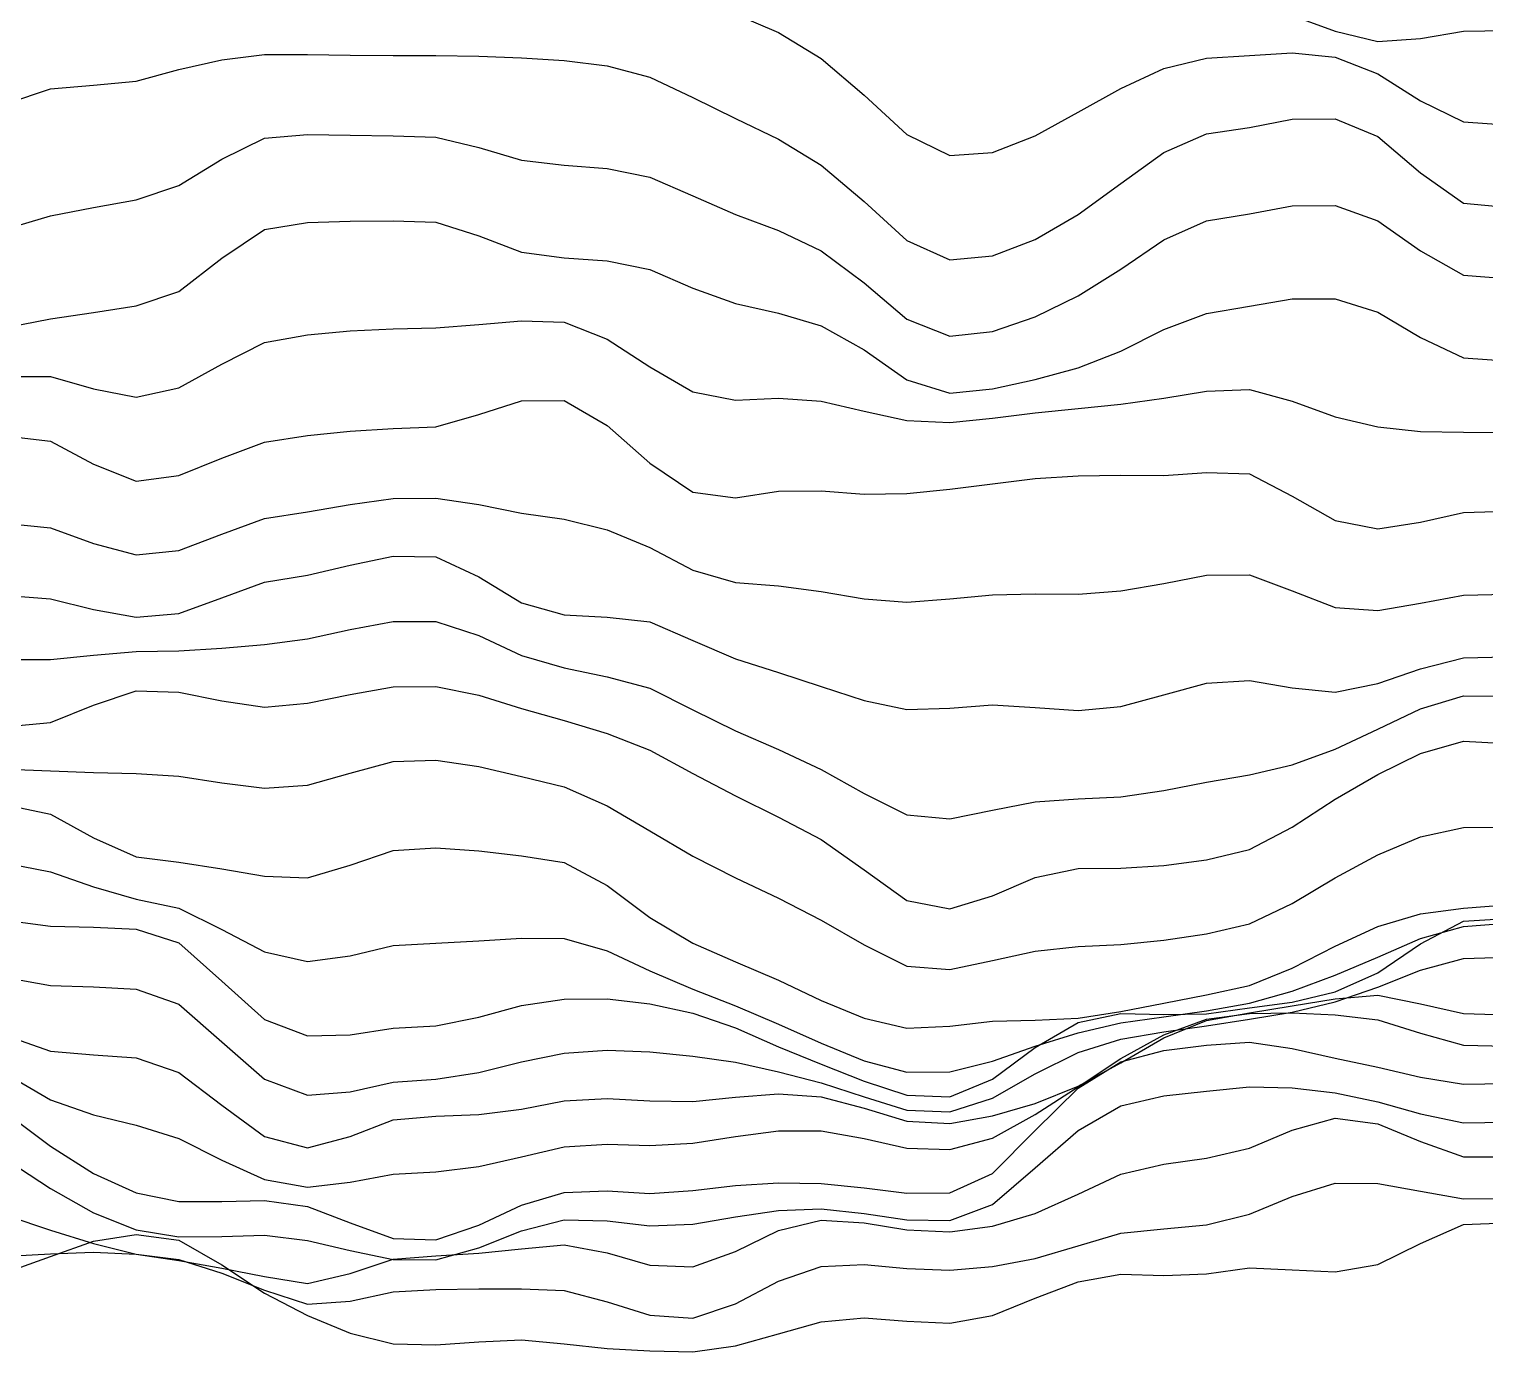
# Model space of a CAD drawing. Header units: metres. Extents: x 0 to 1200, y 54 to 769.
# Drawn here: x 463.5 to 600, y 84 to 207.9 of the extents above; entities that cross this region are included whole.
import ezdxf

# ---------------------------------------------------------------- set-up
doc = ezdxf.new("R2010")
doc.units = ezdxf.units.M

msp = doc.modelspace()

# ---------------------------------------------------------------- linework, layer by layer
for p, q in [((529.7653, 209.31009), (533.7787, 207.58484)), ((581.9391, 209.2012), (585.95245, 207.72276)), ((533.7787, 207.58484), (537.79205, 205.16788)), ((585.95245, 207.72276), (589.9658, 206.75027)), ((593.9792, 207.04556), (597.99255, 207.72668)), ((597.99255, 207.72668), (602.0059, 207.77567)), ((589.9658, 206.75027), (593.9792, 207.04556)), ((477.59155, 204.12056), (481.60492, 205.02438)), ((481.60492, 205.02438), (485.6183, 205.51854)), ((485.6183, 205.51854), (489.63165, 205.53024)), ((489.63165, 205.53024), (493.64502, 205.47215)), ((493.64502, 205.47215), (497.6584, 205.44054)), ((497.6584, 205.44054), (501.67175, 205.42969)), ((501.67175, 205.42969), (505.68512, 205.36899)), ((505.68512, 205.36899), (509.6985, 205.23384)), ((509.6985, 205.23384), (513.71185, 204.97018)), ((513.71185, 204.97018), (517.7252, 204.48026)), ((537.79205, 205.16788), (541.8054, 201.70853)), ((569.899, 204.21602), (573.91235, 205.18288)), ((573.91235, 205.18288), (577.9257, 205.44556)), ((577.9257, 205.44556), (581.9391, 205.68109)), ((581.9391, 205.68109), (585.95245, 205.27881)), ((585.95245, 205.27881), (589.9658, 203.73798)), ((473.5782, 203.03453), (477.59155, 204.12056)), ((517.7252, 204.48026), (521.7386, 203.42102)), ((521.7386, 203.42102), (525.75195, 201.51521)), ((565.8856, 202.36057), (569.899, 204.21602)), ((589.9658, 203.73798), (593.9792, 201.19345)), ((461.5381, 200.98868), (465.55145, 202.32751)), ((465.55145, 202.32751), (469.56482, 202.66318)), ((469.56482, 202.66318), (473.5782, 203.03453)), ((561.87225, 200.11499), (565.8856, 202.36057)), ((525.75195, 201.51521), (529.7653, 199.53644)), ((541.8054, 201.70853), (545.8188, 198.02303)), ((593.9792, 201.19345), (597.99255, 199.20944)), ((529.7653, 199.53644), (533.7787, 197.59615)), ((557.8589, 197.90804), (561.87225, 200.11499)), ((577.9257, 198.67764), (581.9391, 199.46402)), ((581.9391, 199.46402), (585.95245, 199.5025)), ((585.95245, 199.5025), (589.9658, 197.84702)), ((485.6183, 197.70518), (489.63165, 198.02771)), ((489.63165, 198.02771), (493.64502, 197.98514)), ((493.64502, 197.98514), (497.6584, 197.91997)), ((497.6584, 197.91997), (501.67175, 197.7975)), ((545.8188, 198.02303), (549.83215, 196.0737)), ((553.8455, 196.34964), (557.8589, 197.90804)), ((569.899, 196.34735), (573.91235, 198.08595)), ((573.91235, 198.08595), (577.9257, 198.67764)), ((597.99255, 199.20944), (602.0059, 198.93349)), ((481.60492, 195.72751), (485.6183, 197.70518)), ((501.67175, 197.7975), (505.68512, 196.83377)), ((505.68512, 196.83377), (509.6985, 195.64351)), ((533.7787, 197.59615), (537.79205, 195.15047)), ((589.9658, 197.84702), (593.9792, 194.43259)), ((477.59155, 193.27246), (481.60492, 195.72751)), ((509.6985, 195.64351), (513.71185, 195.1605)), ((513.71185, 195.1605), (517.7252, 194.8563)), ((537.79205, 195.15047), (541.8054, 191.74681)), ((549.83215, 196.0737), (553.8455, 196.34964)), ((565.8856, 193.45105), (569.899, 196.34735)), ((517.7252, 194.8563), (521.7386, 194.03964)), ((521.7386, 194.03964), (525.75195, 192.27478)), ((593.9792, 194.43259), (597.99255, 191.60876)), ((473.5782, 191.91684), (477.59155, 193.27246)), ((561.87225, 190.54683), (565.8856, 193.45105)), ((465.55145, 190.4102), (469.56482, 191.18134)), ((469.56482, 191.18134), (473.5782, 191.91684)), ((525.75195, 192.27478), (529.7653, 190.54962)), ((541.8054, 191.74681), (545.8188, 188.10207)), ((577.9257, 190.60103), (581.9391, 191.3532)), ((581.9391, 191.3532), (585.95245, 191.38635)), ((585.95245, 191.38635), (589.9658, 189.93607)), ((597.99255, 191.60876), (602.0059, 191.2331)), ((461.5381, 189.22485), (465.55145, 190.4102)), ((485.6183, 189.14215), (489.63165, 189.77863)), ((489.63165, 189.77863), (493.64502, 189.9177)), ((493.64502, 189.9177), (497.6584, 189.9489)), ((497.6584, 189.9489), (501.67175, 189.80742)), ((501.67175, 189.80742), (505.68512, 188.54874)), ((529.7653, 190.54962), (533.7787, 189.03847)), ((557.8589, 188.18268), (561.87225, 190.54683)), ((569.899, 188.15532), (573.91235, 189.94125)), ((573.91235, 189.94125), (577.9257, 190.60103)), ((589.9658, 189.93607), (593.9792, 187.14014)), ((481.60492, 186.4358), (485.6183, 189.14215)), ((505.68512, 188.54874), (509.6985, 187.0182)), ((533.7787, 189.03847), (537.79205, 187.12485)), ((509.6985, 187.0182), (513.71185, 186.47752)), ((537.79205, 187.12485), (541.8054, 184.13203)), ((545.8188, 188.10207), (549.83215, 186.2984)), ((553.8455, 186.65549), (557.8589, 188.18268)), ((565.8856, 185.41162), (569.899, 188.15532)), ((593.9792, 187.14014), (597.99255, 184.86841)), ((477.59155, 183.3234), (481.60492, 186.4358)), ((513.71185, 186.47752), (517.7252, 186.18584)), ((517.7252, 186.18584), (521.7386, 185.37865)), ((549.83215, 186.2984), (553.8455, 186.65549)), ((521.7386, 185.37865), (525.75195, 183.6411)), ((561.87225, 182.92621), (565.8856, 185.41162)), ((597.99255, 184.86841), (602.0059, 184.55301)), ((473.5782, 181.9726), (477.59155, 183.3234)), ((525.75195, 183.6411), (529.7653, 182.21507)), ((541.8054, 184.13203), (545.8188, 180.73338)), ((557.8589, 180.9577), (561.87225, 182.92621)), ((469.56482, 181.35004), (473.5782, 181.9726)), ((529.7653, 182.21507), (533.7787, 181.29369)), ((573.91235, 181.26932), (577.9257, 181.95123)), ((577.9257, 181.95123), (581.9391, 182.63873)), ((581.9391, 182.63873), (585.95245, 182.65195)), ((585.95245, 182.65195), (589.9658, 181.375)), ((461.5381, 179.96939), (465.55145, 180.757)), ((465.55145, 180.757), (469.56482, 181.35004)), ((501.67175, 179.90768), (505.68512, 180.23602)), ((505.68512, 180.23602), (509.6985, 180.58566)), ((509.6985, 180.58566), (513.71185, 180.46024)), ((513.71185, 180.46024), (517.7252, 178.85197)), ((533.7787, 181.29369), (537.79205, 180.12152)), ((537.79205, 180.12152), (541.8054, 177.84367)), ((545.8188, 180.73338), (549.83215, 179.13443)), ((553.8455, 179.57942), (557.8589, 180.9577)), ((569.899, 179.7634), (573.91235, 181.26932)), ((589.9658, 181.375), (593.9792, 179.01659)), ((485.6183, 178.55307), (489.63165, 179.26524)), ((489.63165, 179.26524), (493.64502, 179.63548)), ((493.64502, 179.63548), (497.6584, 179.83936)), ((497.6584, 179.83936), (501.67175, 179.90768)), ((517.7252, 178.85197), (521.7386, 176.27238)), ((549.83215, 179.13443), (553.8455, 179.57942)), ((565.8856, 177.72653), (569.899, 179.7634)), ((593.9792, 179.01659), (597.99255, 177.12115)), ((481.60492, 176.52744), (485.6183, 178.55307)), ((541.8054, 177.84367), (545.8188, 175.03682)), ((561.87225, 176.18378), (565.8856, 177.72653)), ((477.59155, 174.29872), (481.60492, 176.52744)), ((521.7386, 176.27238), (525.75195, 173.93379)), ((557.8589, 175.07333), (561.87225, 176.18378)), ((597.99255, 177.12115), (602.0059, 176.83981)), ((461.5381, 175.36888), (465.55145, 175.37451)), ((465.55145, 175.37451), (469.56482, 174.20029)), ((545.8188, 175.03682), (549.83215, 173.80296)), ((553.8455, 174.20752), (557.8589, 175.07333)), ((469.56482, 174.20029), (473.5782, 173.4272)), ((473.5782, 173.4272), (477.59155, 174.29872)), ((525.75195, 173.93379), (529.7653, 173.13535)), ((529.7653, 173.13535), (533.7787, 173.32559)), ((533.7787, 173.32559), (537.79205, 173.04175)), ((549.83215, 173.80296), (553.8455, 174.20752)), ((565.8856, 172.76622), (569.899, 173.33258)), ((569.899, 173.33258), (573.91235, 173.97397)), ((573.91235, 173.97397), (577.9257, 174.13445)), ((577.9257, 174.13445), (581.9391, 173.03473)), ((505.68512, 171.78635), (509.6985, 173.07831)), ((509.6985, 173.07831), (513.71185, 173.12274)), ((513.71185, 173.12274), (517.7252, 170.77936)), ((537.79205, 173.04175), (541.8054, 172.1184)), ((541.8054, 172.1184), (545.8188, 171.22713)), ((553.8455, 171.45802), (557.8589, 171.94809)), ((557.8589, 171.94809), (561.87225, 172.35056)), ((561.87225, 172.35056), (565.8856, 172.76622)), ((581.9391, 173.03473), (585.95245, 171.58199)), ((497.6584, 170.48196), (501.67175, 170.65015)), ((501.67175, 170.65015), (505.68512, 171.78635)), ((517.7252, 170.77936), (521.7386, 167.23056)), ((545.8188, 171.22713), (549.83215, 171.051)), ((549.83215, 171.051), (553.8455, 171.45802)), ((585.95245, 171.58199), (589.9658, 170.63268)), ((589.9658, 170.63268), (593.9792, 170.21457)), ((461.5381, 169.7569), (465.55145, 169.3147)), ((465.55145, 169.3147), (469.56482, 167.15048)), ((481.60492, 167.70053), (485.6183, 169.21532)), ((485.6183, 169.21532), (489.63165, 169.83696)), ((489.63165, 169.83696), (493.64502, 170.2354)), ((493.64502, 170.2354), (497.6584, 170.48196)), ((593.9792, 170.21457), (597.99255, 170.13174)), ((597.99255, 170.13174), (602.0059, 170.10284)), ((469.56482, 167.15048), (473.5782, 165.56444)), ((477.59155, 166.07849), (481.60492, 167.70053)), ((521.7386, 167.23056), (525.75195, 164.53024)), ((473.5782, 165.56444), (477.59155, 166.07849)), ((549.83215, 164.8121), (553.8455, 165.31522)), ((553.8455, 165.31522), (557.8589, 165.78732)), ((557.8589, 165.78732), (561.87225, 166.04292)), ((561.87225, 166.04292), (565.8856, 166.10373)), ((565.8856, 166.10373), (569.899, 166.07816)), ((569.899, 166.07816), (573.91235, 166.35304)), ((573.91235, 166.35304), (577.9257, 166.22731)), ((577.9257, 166.22731), (581.9391, 164.14328)), ((493.64502, 163.3576), (497.6584, 163.93253)), ((497.6584, 163.93253), (501.67175, 163.97058)), ((501.67175, 163.97058), (505.68512, 163.36517)), ((525.75195, 164.53024), (529.7653, 163.97621)), ((529.7653, 163.97621), (533.7787, 164.6175)), ((533.7787, 164.6175), (537.79205, 164.6579)), ((537.79205, 164.6579), (541.8054, 164.33932)), ((541.8054, 164.33932), (545.8188, 164.40887)), ((545.8188, 164.40887), (549.83215, 164.8121)), ((581.9391, 164.14328), (585.95245, 161.87984)), ((485.6183, 162.05673), (489.63165, 162.6704)), ((489.63165, 162.6704), (493.64502, 163.3576)), ((505.68512, 163.36517), (509.6985, 162.53856)), ((509.6985, 162.53856), (513.71185, 161.98608)), ((593.9792, 161.7207), (597.99255, 162.61563)), ((597.99255, 162.61563), (602.0059, 162.73233)), ((461.5381, 161.5705), (465.55145, 161.1906)), ((465.55145, 161.1906), (469.56482, 159.72122)), ((481.60492, 160.59398), (485.6183, 162.05673)), ((513.71185, 161.98608), (517.7252, 160.97952)), ((585.95245, 161.87984), (589.9658, 161.0953)), ((589.9658, 161.0953), (593.9792, 161.7207)), ((469.56482, 159.72122), (473.5782, 158.64984)), ((477.59155, 159.05219), (481.60492, 160.59398)), ((517.7252, 160.97952), (521.7386, 159.32973)), ((473.5782, 158.64984), (477.59155, 159.05219)), ((493.64502, 157.68102), (497.6584, 158.51306)), ((497.6584, 158.51306), (501.67175, 158.45877)), ((501.67175, 158.45877), (505.68512, 156.57587)), ((521.7386, 159.32973), (525.75195, 157.21301)), ((489.63165, 156.7462), (493.64502, 157.68102)), ((525.75195, 157.21301), (529.7653, 156.0565)), ((481.60492, 154.62961), (485.6183, 156.08781)), ((485.6183, 156.08781), (489.63165, 156.7462)), ((505.68512, 156.57587), (509.6985, 154.1495)), ((529.7653, 156.0565), (533.7787, 155.74326)), ((533.7787, 155.74326), (537.79205, 155.20123)), ((565.8856, 155.2757), (569.899, 155.94662)), ((569.899, 155.94662), (573.91235, 156.73265)), ((573.91235, 156.73265), (577.9257, 156.78366)), ((577.9257, 156.78366), (581.9391, 155.2612)), ((461.5381, 154.84076), (465.55145, 154.50987)), ((465.55145, 154.50987), (469.56482, 153.5344)), ((477.59155, 153.13503), (481.60492, 154.62961)), ((537.79205, 155.20123), (541.8054, 154.51234)), ((541.8054, 154.51234), (545.8188, 154.19992)), ((545.8188, 154.19992), (549.83215, 154.50974)), ((549.83215, 154.50974), (553.8455, 154.91226)), ((553.8455, 154.91226), (557.8589, 154.98653)), ((557.8589, 154.98653), (561.87225, 154.97136)), ((561.87225, 154.97136), (565.8856, 155.2757)), ((581.9391, 155.2612), (585.95245, 153.71082)), ((593.9792, 154.11414), (597.99255, 154.88266)), ((597.99255, 154.88266), (602.0059, 154.97037)), ((469.56482, 153.5344), (473.5782, 152.82172)), ((473.5782, 152.82172), (477.59155, 153.13503)), ((509.6985, 154.1495), (513.71185, 153.02548)), ((513.71185, 153.02548), (517.7252, 152.80035)), ((585.95245, 153.71082), (589.9658, 153.42654)), ((589.9658, 153.42654), (593.9792, 154.11414)), ((489.63165, 150.77571), (493.64502, 151.65427)), ((493.64502, 151.65427), (497.6584, 152.41577)), ((497.6584, 152.41577), (501.67175, 152.41026)), ((501.67175, 152.41026), (505.68512, 151.07779)), ((517.7252, 152.80035), (521.7386, 152.36478)), ((521.7386, 152.36478), (525.75195, 150.60696)), ((481.60492, 149.88945), (485.6183, 150.25803)), ((485.6183, 150.25803), (489.63165, 150.77571)), ((505.68512, 151.07779), (509.6985, 149.22964)), ((525.75195, 150.60696), (529.7653, 148.88759)), ((461.5381, 148.82767), (465.55145, 148.8426)), ((465.55145, 148.8426), (469.56482, 149.23631)), ((469.56482, 149.23631), (473.5782, 149.59076)), ((473.5782, 149.59076), (477.59155, 149.64056)), ((477.59155, 149.64056), (481.60492, 149.88945)), ((509.6985, 149.22964), (513.71185, 148.04553)), ((529.7653, 148.88759), (533.7787, 147.61598)), ((593.9792, 147.95258), (597.99255, 148.9906)), ((597.99255, 148.9906), (602.0059, 149.08716)), ((513.71185, 148.04553), (517.7252, 147.22946)), ((533.7787, 147.61598), (537.79205, 146.29593)), ((589.9658, 146.59424), (593.9792, 147.95258)), ((493.64502, 145.57358), (497.6584, 146.26364)), ((497.6584, 146.26364), (501.67175, 146.30414)), ((501.67175, 146.30414), (505.68512, 145.50287)), ((517.7252, 147.22946), (521.7386, 146.14093)), ((521.7386, 146.14093), (525.75195, 144.13354)), ((537.79205, 146.29593), (541.8054, 144.98985)), ((569.899, 145.51387), (573.91235, 146.61174)), ((573.91235, 146.61174), (577.9257, 146.8758)), ((577.9257, 146.8758), (581.9391, 146.16934)), ((581.9391, 146.16934), (585.95245, 145.7883)), ((585.95245, 145.7883), (589.9658, 146.59424)), ((469.56482, 144.56508), (473.5782, 145.90399)), ((473.5782, 145.90399), (477.59155, 145.77127)), ((477.59155, 145.77127), (481.60492, 144.95297)), ((481.60492, 144.95297), (485.6183, 144.37213)), ((485.6183, 144.37213), (489.63165, 144.75734)), ((489.63165, 144.75734), (493.64502, 145.57358)), ((505.68512, 145.50287), (509.6985, 144.25496)), ((541.8054, 144.98985), (545.8188, 144.13947)), ((565.8856, 144.4361), (569.899, 145.51387)), ((593.9792, 144.23056), (597.99255, 145.44981)), ((597.99255, 145.44981), (602.0059, 145.39172)), ((465.55145, 142.92563), (469.56482, 144.56508)), ((509.6985, 144.25496), (513.71185, 143.13344)), ((525.75195, 144.13354), (529.7653, 142.1597)), ((545.8188, 144.13947), (549.83215, 144.27826)), ((549.83215, 144.27826), (553.8455, 144.59445)), ((553.8455, 144.59445), (557.8589, 144.33922)), ((557.8589, 144.33922), (561.87225, 144.05502)), ((561.87225, 144.05502), (565.8856, 144.4361)), ((589.9658, 142.31824), (593.9792, 144.23056)), ((461.5381, 142.56949), (465.55145, 142.92563)), ((513.71185, 143.13344), (517.7252, 141.91225)), ((529.7653, 142.1597), (533.7787, 140.40137)), ((585.95245, 140.43008), (589.9658, 142.31824)), ((517.7252, 141.91225), (521.7386, 140.33498)), ((593.9792, 140.03943), (597.99255, 141.17232)), ((597.99255, 141.17232), (602.0059, 140.95584)), ((493.64502, 138.18042), (497.6584, 139.26532)), ((497.6584, 139.26532), (501.67175, 139.41124)), ((501.67175, 139.41124), (505.68512, 138.8241)), ((521.7386, 140.33498), (525.75195, 138.15112)), ((533.7787, 140.40137), (537.79205, 138.52634)), ((581.9391, 138.97742), (585.95245, 140.43008)), ((589.9658, 138.0708), (593.9792, 140.03943)), ((461.5381, 138.56561), (465.55145, 138.39377)), ((465.55145, 138.39377), (469.56482, 138.25272)), ((469.56482, 138.25272), (473.5782, 138.16475)), ((473.5782, 138.16475), (477.59155, 137.9218)), ((477.59155, 137.9218), (481.60492, 137.28343)), ((489.63165, 137.0708), (493.64502, 138.18042)), ((505.68512, 138.8241), (509.6985, 137.87096)), ((509.6985, 137.87096), (513.71185, 136.89201)), ((525.75195, 138.15112), (529.7653, 136.05614)), ((537.79205, 138.52634), (541.8054, 136.29028)), ((573.91235, 137.35826), (577.9257, 138.03708)), ((577.9257, 138.03708), (581.9391, 138.97742)), ((585.95245, 135.73853), (589.9658, 138.0708)), ((481.60492, 137.28343), (485.6183, 136.79254)), ((485.6183, 136.79254), (489.63165, 137.0708)), ((513.71185, 136.89201), (517.7252, 135.13345)), ((565.8856, 135.95651), (569.899, 136.5716)), ((569.899, 136.5716), (573.91235, 137.35826)), ((461.5381, 135.20395), (465.55145, 134.35068)), ((517.7252, 135.13345), (521.7386, 132.77347)), ((529.7653, 136.05614), (533.7787, 134.0717)), ((541.8054, 136.29028), (545.8188, 134.27612)), ((553.8455, 134.71042), (557.8589, 135.4975)), ((557.8589, 135.4975), (561.87225, 135.79431)), ((561.87225, 135.79431), (565.8856, 135.95651)), ((581.9391, 133.13313), (585.95245, 135.73853)), ((465.55145, 134.35068), (469.56482, 132.11359)), ((533.7787, 134.0717), (537.79205, 131.95691)), ((545.8188, 134.27612), (549.83215, 133.89319)), ((549.83215, 133.89319), (553.8455, 134.71042)), ((521.7386, 132.77347), (525.75195, 130.39801)), ((577.9257, 131.03577), (581.9391, 133.13313)), ((593.9792, 132.20908), (597.99255, 133.0865)), ((597.99255, 133.0865), (602.0059, 133.12418)), ((469.56482, 132.11359), (473.5782, 130.33144)), ((497.6584, 130.93), (501.67175, 131.17601)), ((501.67175, 131.17601), (505.68512, 130.90312)), ((537.79205, 131.95691), (541.8054, 129.13565)), ((573.91235, 130.05838), (577.9257, 131.03577)), ((589.9658, 130.54639), (593.9792, 132.20908)), ((461.5381, 129.72221), (465.55145, 128.95303)), ((473.5782, 130.33144), (477.59155, 129.86188)), ((477.59155, 129.86188), (481.60492, 129.2108)), ((493.64502, 129.55702), (497.6584, 130.93)), ((505.68512, 130.90312), (509.6985, 130.4292)), ((509.6985, 130.4292), (513.71185, 129.81046)), ((513.71185, 129.81046), (517.7252, 127.674286)), ((525.75195, 130.39801), (529.7653, 128.38896)), ((569.899, 129.52567), (573.91235, 130.05838)), ((585.95245, 128.379), (589.9658, 130.54639)), ((465.55145, 128.95303), (469.56482, 127.53914)), ((481.60492, 129.2108), (485.6183, 128.53291)), ((485.6183, 128.53291), (489.63165, 128.37973)), ((489.63165, 128.37973), (493.64502, 129.55702)), ((529.7653, 128.38896), (533.7787, 126.46271)), ((541.8054, 129.13565), (545.8188, 126.262825)), ((553.8455, 126.703575), (557.8589, 128.41806)), ((557.8589, 128.41806), (561.87225, 129.26154)), ((561.87225, 129.26154), (565.8856, 129.27637)), ((565.8856, 129.27637), (569.899, 129.52567)), ((581.9391, 125.97857), (585.95245, 128.379)), ((469.56482, 127.53914), (473.5782, 126.3694)), ((517.7252, 127.674286), (521.7386, 124.65773)), ((473.5782, 126.3694), (477.59155, 125.52659)), ((533.7787, 126.46271), (537.79205, 124.39919)), ((545.8188, 126.262825), (549.83215, 125.463135)), ((549.83215, 125.463135), (553.8455, 126.703575)), ((577.9257, 124.070366), (581.9391, 125.97857)), ((597.99255, 125.53108), (602.0059, 125.85214)), ((461.5381, 124.370415), (465.55145, 123.85935)), ((477.59155, 125.52659), (481.60492, 123.53096)), ((521.7386, 124.65773), (525.75195, 122.263435)), ((537.79205, 124.39919), (541.8054, 122.08753)), ((589.9658, 123.808716), (593.9792, 125.00865)), ((593.9792, 125.00865), (597.99255, 125.53108)), ((593.9792, 122.19923), (597.99255, 124.311615)), ((597.99255, 124.311615), (602.0059, 124.56082)), ((465.55145, 123.85935), (469.56482, 123.753265)), ((469.56482, 123.753265), (473.5782, 123.558975)), ((473.5782, 123.558975), (477.59155, 122.29918)), ((481.60492, 123.53096), (485.6183, 121.45323)), ((569.899, 122.527275), (573.91235, 123.13701)), ((573.91235, 123.13701), (577.9257, 124.070366)), ((585.95245, 121.96609), (589.9658, 123.808716)), ((593.9792, 122.70339), (597.99255, 123.833084)), ((597.99255, 123.833084), (602.0059, 124.125336)), ((477.59155, 122.29918), (481.60492, 118.70873)), ((485.6183, 121.45323), (489.63165, 120.52509)), ((493.64502, 121.07477), (497.6584, 122.03731)), ((497.6584, 122.03731), (501.67175, 122.265305)), ((501.67175, 122.265305), (505.68512, 122.47759)), ((505.68512, 122.47759), (509.6985, 122.719604)), ((509.6985, 122.719604), (513.71185, 122.691345)), ((513.71185, 122.691345), (517.7252, 121.532425)), ((517.7252, 121.532425), (521.7386, 119.65275)), ((525.75195, 122.263435), (529.7653, 120.51922)), ((541.8054, 122.08753), (545.8188, 120.11546)), ((553.8455, 120.63052), (557.8589, 121.50702)), ((557.8589, 121.50702), (561.87225, 121.93317)), ((561.87225, 121.93317), (565.8856, 122.12436)), ((565.8856, 122.12436), (569.899, 122.527275)), ((581.9391, 119.92069), (585.95245, 121.96609)), ((589.9658, 120.956665), (593.9792, 122.70339)), ((589.9658, 119.46188), (593.9792, 122.19923)), ((489.63165, 120.52509), (493.64502, 121.07477)), ((529.7653, 120.51922), (533.7787, 118.79816)), ((545.8188, 120.11546), (549.83215, 119.777756)), ((549.83215, 119.777756), (553.8455, 120.63052)), ((585.95245, 119.24976), (589.9658, 120.956665)), ((593.9792, 119.722374), (597.99255, 120.81968)), ((597.99255, 120.81968), (602.0059, 120.936676)), ((461.5381, 119.0213), (465.55145, 118.28293)), ((521.7386, 119.65275), (525.75195, 117.94399)), ((533.7787, 118.79816), (537.79205, 116.8972)), ((577.9257, 118.301796), (581.9391, 119.92069)), ((581.9391, 117.74723), (585.95245, 119.24976)), ((585.95245, 117.690384), (589.9658, 119.46188)), ((589.9658, 118.126656), (593.9792, 119.722374)), ((465.55145, 118.28293), (469.56482, 118.16614)), ((469.56482, 118.16614), (473.5782, 117.93848)), ((473.5782, 117.93848), (477.59155, 116.55177)), ((481.60492, 118.70873), (485.6183, 115.09886)), ((525.75195, 117.94399), (529.7653, 116.387436)), ((569.899, 116.63267), (573.91235, 117.42725)), ((573.91235, 117.42725), (577.9257, 118.301796)), ((577.9257, 116.63504), (581.9391, 117.74723)), ((581.9391, 116.72377), (585.95245, 117.690384)), ((585.95245, 116.75281), (589.9658, 118.126656)), ((585.95245, 117.05051), (589.9658, 117.36977)), ((589.9658, 117.36977), (593.9792, 116.58693)), ((477.59155, 116.55177), (481.60492, 113.016846)), ((505.68512, 115.33617), (509.6985, 116.42334)), ((509.6985, 116.42334), (513.71185, 117.01933)), ((513.71185, 117.01933), (517.7252, 117.03041)), ((517.7252, 117.03041), (521.7386, 116.57881)), ((521.7386, 116.57881), (525.75195, 115.712494)), ((529.7653, 116.387436), (533.7787, 114.65656)), ((537.79205, 116.8972), (541.8054, 115.22517)), ((565.8856, 115.86029), (569.899, 116.63267)), ((573.91235, 115.90177), (577.9257, 116.63504)), ((573.91235, 115.63083), (577.9257, 116.18341)), ((577.9257, 116.18341), (581.9391, 116.72377)), ((577.9257, 115.71408), (581.9391, 116.3754)), ((581.9391, 116.3754), (585.95245, 117.05051)), ((581.9391, 115.78939), (585.95245, 116.75281)), ((593.9792, 116.58693), (597.99255, 115.65526)), ((485.6183, 115.09886), (489.63165, 113.573074)), ((501.67175, 114.525055), (505.68512, 115.33617)), ((525.75195, 115.712494), (529.7653, 114.33716)), ((533.7787, 114.65656), (537.79205, 112.87526)), ((541.8054, 115.22517), (545.8188, 114.30143)), ((549.83215, 114.48573), (553.8455, 114.94769)), ((553.8455, 114.94769), (557.8589, 115.04174)), ((557.8589, 115.04174), (561.87225, 115.22692)), ((557.8589, 112.47241), (561.87225, 114.81799)), ((561.87225, 115.22692), (565.8856, 115.86029)), ((561.87225, 114.81799), (565.8856, 115.67919)), ((561.87225, 113.86584), (565.8856, 114.780876)), ((565.8856, 115.67919), (569.899, 115.581406)), ((565.8856, 114.780876), (569.899, 115.34158)), ((569.899, 115.34158), (573.91235, 115.90177)), ((569.899, 115.581406), (573.91235, 115.63083)), ((569.899, 113.67859), (573.91235, 115.13111)), ((569.899, 113.371826), (573.91235, 115.01312)), ((573.91235, 115.01312), (577.9257, 115.71408)), ((573.91235, 115.13111), (577.9257, 115.65625)), ((573.91235, 114.521484), (577.9257, 115.1435)), ((577.9257, 115.1435), (581.9391, 115.78939)), ((577.9257, 115.65625), (581.9391, 115.71533)), ((581.9391, 115.71533), (585.95245, 115.54015)), ((585.95245, 115.54015), (589.9658, 115.07368)), ((589.9658, 115.07368), (593.9792, 113.821106)), ((597.99255, 115.65526), (602.0059, 115.52946)), ((461.5381, 113.52649), (465.55145, 112.12657)), ((489.63165, 113.573074), (493.64502, 113.65802)), ((493.64502, 113.65802), (497.6584, 114.289894)), ((497.6584, 114.289894), (501.67175, 114.525055)), ((529.7653, 114.33716), (533.7787, 112.5421)), ((545.8188, 114.30143), (549.83215, 114.48573)), ((557.8589, 112.61108), (561.87225, 113.86584)), ((561.87225, 112.01727), (565.8856, 113.261444)), ((565.8856, 113.261444), (569.899, 113.944534)), ((565.8856, 111.43785), (569.899, 113.67859)), ((565.8856, 111.048996), (569.899, 113.371826)), ((569.899, 113.944534), (573.91235, 114.521484)), ((593.9792, 113.821106), (597.99255, 112.70903)), ((465.55145, 112.12657), (469.56482, 111.79529)), ((481.60492, 113.016846), (485.6183, 109.50248)), ((509.6985, 111.12977), (513.71185, 111.9568)), ((513.71185, 111.9568), (517.7252, 112.23176)), ((517.7252, 112.23176), (521.7386, 112.06252)), ((521.7386, 112.06252), (525.75195, 111.67868)), ((533.7787, 112.5421), (537.79205, 110.90647)), ((537.79205, 112.87526), (541.8054, 111.245316)), ((553.8455, 111.20177), (557.8589, 112.61108)), ((553.8455, 109.50327), (557.8589, 112.47241)), ((557.8589, 110.00697), (561.87225, 112.01727)), ((565.8856, 111.14214), (569.899, 112.18344)), ((569.899, 112.18344), (573.91235, 112.69177)), ((573.91235, 112.69177), (577.9257, 112.97002)), ((577.9257, 112.97002), (581.9391, 112.393906)), ((581.9391, 112.393906), (585.95245, 111.47807)), ((597.99255, 112.70903), (602.0059, 112.61385)), ((469.56482, 111.79529), (473.5782, 111.506226)), ((473.5782, 111.506226), (477.59155, 110.12576)), ((505.68512, 110.14552), (509.6985, 111.12977)), ((525.75195, 111.67868), (529.7653, 111.1006)), ((529.7653, 111.1006), (533.7787, 110.2045)), ((537.79205, 110.90647), (541.8054, 109.32643)), ((541.8054, 111.245316), (545.8188, 110.15667)), ((549.83215, 110.21312), (553.8455, 111.20177)), ((561.87225, 108.79665), (565.8856, 111.43785)), ((561.87225, 108.65361), (565.8856, 111.14214)), ((561.87225, 108.8414), (565.8856, 111.048996)), ((585.95245, 111.47807), (589.9658, 110.63397)), ((589.9658, 110.63397), (593.9792, 109.69423)), ((461.5381, 109.911575), (465.55145, 107.572815)), ((477.59155, 110.12576), (481.60492, 107.07589)), ((485.6183, 109.50248), (489.63165, 108.00032)), ((493.64502, 108.33342), (497.6584, 109.23523)), ((497.6584, 109.23523), (501.67175, 109.50435)), ((501.67175, 109.50435), (505.68512, 110.14552)), ((533.7787, 110.2045), (537.79205, 109.173676)), ((537.79205, 109.173676), (541.8054, 107.85579)), ((541.8054, 109.32643), (545.8188, 107.99756)), ((545.8188, 110.15667), (549.83215, 110.21312)), ((549.83215, 107.87025), (553.8455, 109.50327)), ((553.8455, 107.73692), (557.8589, 110.00697)), ((593.9792, 109.69423), (597.99255, 109.043274)), ((489.63165, 108.00032), (493.64502, 108.33342)), ((525.75195, 107.42877), (529.7653, 107.81569)), ((529.7653, 107.81569), (533.7787, 108.13609)), ((533.7787, 108.13609), (537.79205, 107.86597)), ((537.79205, 107.86597), (541.8054, 106.79689)), ((541.8054, 107.85579), (545.8188, 106.6113)), ((545.8188, 107.99756), (549.83215, 107.87025)), ((557.8589, 107.218506), (561.87225, 108.8414)), ((557.8589, 106.18561), (561.87225, 108.79665)), ((557.8589, 104.70522), (561.87225, 108.65361)), ((565.8856, 107.0213), (569.899, 107.95264)), ((569.899, 107.95264), (573.91235, 108.38962)), ((573.91235, 108.38962), (577.9257, 108.78299)), ((577.9257, 108.78299), (581.9391, 108.71313)), ((581.9391, 108.71313), (585.95245, 108.231255)), ((585.95245, 108.231255), (589.9658, 107.398506)), ((597.99255, 109.043274), (602.0059, 109.10486)), ((465.55145, 107.572815), (469.56482, 106.1734)), ((481.60492, 107.07589), (485.6183, 104.15324)), ((505.68512, 106.21213), (509.6985, 106.68559)), ((509.6985, 106.68559), (513.71185, 107.4971)), ((513.71185, 107.4971), (517.7252, 107.71496)), ((517.7252, 107.71496), (521.7386, 107.48104)), ((521.7386, 107.48104), (525.75195, 107.42877)), ((541.8054, 106.79689), (545.8188, 105.58388)), ((545.8188, 106.6113), (549.83215, 106.458496)), ((549.83215, 106.458496), (553.8455, 107.73692)), ((553.8455, 106.07001), (557.8589, 107.218506)), ((561.87225, 104.69493), (565.8856, 107.0213)), ((589.9658, 107.398506), (593.9792, 106.26722)), ((461.5381, 106.224686), (465.55145, 103.23857)), ((469.56482, 106.1734), (473.5782, 105.19322)), ((473.5782, 105.19322), (477.59155, 103.95901)), ((493.64502, 104.14096), (497.6584, 105.70151)), ((497.6584, 105.70151), (501.67175, 106.04311)), ((501.67175, 106.04311), (505.68512, 106.21213)), ((545.8188, 105.58388), (549.83215, 105.36807)), ((549.83215, 105.36807), (553.8455, 106.07001)), ((553.8455, 103.99597), (557.8589, 106.18561)), ((581.9391, 104.737915), (585.95245, 105.8636)), ((585.95245, 105.8636), (589.9658, 105.313866)), ((589.9658, 105.313866), (593.9792, 103.66856)), ((593.9792, 106.26722), (597.99255, 105.431755)), ((597.99255, 105.431755), (602.0059, 105.47777)), ((477.59155, 103.95901), (481.60492, 101.9334)), ((485.6183, 104.15324), (489.63165, 103.066376)), ((489.63165, 103.066376), (493.64502, 104.14096)), ((525.75195, 103.50751), (529.7653, 104.14441)), ((529.7653, 104.14441), (533.7787, 104.67811)), ((533.7787, 104.67811), (537.79205, 104.68157)), ((537.79205, 104.68157), (541.8054, 103.95727)), ((541.8054, 103.95727), (545.8188, 103.05289)), ((549.83215, 102.9231), (553.8455, 103.99597)), ((553.8455, 100.66986), (557.8589, 104.70522)), ((557.8589, 101.19728), (561.87225, 104.69493)), ((577.9257, 103.032265), (581.9391, 104.737915)), ((465.55145, 103.23857), (469.56482, 100.66315)), ((509.6985, 102.22897), (513.71185, 103.17737)), ((513.71185, 103.17737), (517.7252, 103.42863)), ((517.7252, 103.42863), (521.7386, 103.29597)), ((521.7386, 103.29597), (525.75195, 103.50751)), ((545.8188, 103.05289), (549.83215, 102.9231)), ((573.91235, 102.10338), (577.9257, 103.032265)), ((593.9792, 103.66856), (597.99255, 102.24519)), ((461.5381, 101.88086), (465.55145, 99.27825)), ((481.60492, 101.9334), (485.6183, 100.11128)), ((501.67175, 100.826935), (505.68512, 101.3391)), ((505.68512, 101.3391), (509.6985, 102.22897)), ((553.8455, 97.779785), (557.8589, 101.19728)), ((565.8856, 100.60648), (569.899, 101.54117)), ((569.899, 101.54117), (573.91235, 102.10338)), ((597.99255, 102.24519), (602.0059, 102.221375)), ((469.56482, 100.66315), (473.5782, 98.85368)), ((485.6183, 100.11128), (489.63165, 99.379814)), ((489.63165, 99.379814), (493.64502, 99.84845)), ((493.64502, 99.84845), (497.6584, 100.61049)), ((497.6584, 100.61049), (501.67175, 100.826935)), ((529.7653, 99.56028), (533.7787, 99.79886)), ((533.7787, 99.79886), (537.79205, 99.7491)), ((537.79205, 99.7491), (541.8054, 99.322)), ((549.83215, 98.85011), (553.8455, 100.66986)), ((561.87225, 98.73458), (565.8856, 100.60648)), ((581.9391, 98.51555), (585.95245, 99.76987)), ((585.95245, 99.76987), (589.9658, 99.74991)), ((589.9658, 99.74991), (593.9792, 99.0071)), ((465.55145, 99.27825), (469.56482, 96.99109)), ((473.5782, 98.85368), (477.59155, 98.0587)), ((509.6985, 97.70307), (513.71185, 98.89073)), ((513.71185, 98.89073), (517.7252, 99.03801)), ((517.7252, 99.03801), (521.7386, 98.80747)), ((521.7386, 98.80747), (525.75195, 99.07295)), ((525.75195, 99.07295), (529.7653, 99.56028)), ((541.8054, 99.322), (545.8188, 98.825806)), ((545.8188, 98.825806), (549.83215, 98.85011)), ((557.8589, 96.91297), (561.87225, 98.73458)), ((577.9257, 96.849815), (581.9391, 98.51555)), ((593.9792, 99.0071), (597.99255, 98.30068)), ((597.99255, 98.30068), (602.0059, 98.328094)), ((469.56482, 96.99109), (473.5782, 95.3797)), ((477.59155, 98.0587), (481.60492, 98.04736)), ((481.60492, 98.04736), (485.6183, 98.1485)), ((485.6183, 98.1485), (489.63165, 97.57274)), ((489.63165, 97.57274), (493.64502, 96.042595)), ((505.68512, 95.82045), (509.6985, 97.70307)), ((529.7653, 96.61148), (533.7787, 97.21507)), ((533.7787, 97.21507), (537.79205, 97.35022)), ((537.79205, 97.35022), (541.8054, 96.91316)), ((541.8054, 96.91316), (545.8188, 96.34001)), ((549.83215, 96.26924), (553.8455, 97.779785)), ((553.8455, 95.731384), (557.8589, 96.91297)), ((461.5381, 96.70786), (465.55145, 95.352394)), ((493.64502, 96.042595), (497.6584, 94.59531)), ((501.67175, 94.46582), (505.68512, 95.82045)), ((509.6985, 95.303276), (513.71185, 96.3181)), ((513.71185, 96.3181), (517.7252, 96.24736)), ((517.7252, 96.24736), (521.7386, 95.775375)), ((521.7386, 95.775375), (525.75195, 95.929596)), ((525.75195, 95.929596), (529.7653, 96.61148)), ((533.7787, 95.32031), (537.79205, 96.29892)), ((537.79205, 96.29892), (541.8054, 96.05097)), ((541.8054, 96.05097), (545.8188, 95.40744)), ((545.8188, 96.34001), (549.83215, 96.26924)), ((549.83215, 95.213455), (553.8455, 95.731384)), ((569.899, 95.49475), (573.91235, 95.86873)), ((573.91235, 95.86873), (577.9257, 96.849815)), ((593.9792, 94.12442), (597.99255, 95.887024)), ((597.99255, 95.887024), (602.0059, 96.051094)), ((465.55145, 95.352394), (469.56482, 94.11884)), ((465.55145, 92.90939), (469.56482, 94.32707)), ((469.56482, 94.32707), (473.5782, 94.96814)), ((473.5782, 95.3797), (477.59155, 94.746704)), ((473.5782, 94.96814), (477.59155, 94.420845)), ((477.59155, 94.746704), (481.60492, 94.78338)), ((477.59155, 94.420845), (481.60492, 92.12616)), ((481.60492, 94.78338), (485.6183, 94.886215)), ((485.6183, 94.886215), (489.63165, 94.39417)), ((489.63165, 94.39417), (493.64502, 93.441025)), ((497.6584, 94.59531), (501.67175, 94.46582)), ((505.68512, 93.70775), (509.6985, 95.303276)), ((529.7653, 93.358574), (533.7787, 95.32031)), ((545.8188, 95.40744), (549.83215, 95.213455)), ((561.87225, 93.88925), (565.8856, 95.06967)), ((565.8856, 95.06967), (569.899, 95.49475)), ((461.5381, 92.91969), (465.55145, 93.13698)), ((461.5381, 91.447266), (465.55145, 92.90939)), ((465.55145, 93.13698), (469.56482, 93.29451)), ((469.56482, 94.11884), (473.5782, 93.1248)), ((469.56482, 93.29451), (473.5782, 93.12201)), ((473.5782, 93.1248), (477.59155, 92.521454)), ((473.5782, 93.12201), (477.59155, 92.60182)), ((493.64502, 93.441025), (497.6584, 92.5992)), ((497.6584, 92.63548), (501.67175, 92.94183)), ((501.67175, 92.56709), (505.68512, 93.70775)), ((501.67175, 92.94183), (505.68512, 93.19795)), ((505.68512, 93.19795), (509.6985, 93.61841)), ((509.6985, 93.61841), (513.71185, 93.97603)), ((513.71185, 93.97603), (517.7252, 93.22781)), ((517.7252, 93.22781), (521.7386, 92.067)), ((525.75195, 91.93185), (529.7653, 93.358574)), ((557.8589, 92.69373), (561.87225, 93.88925)), ((589.9658, 92.14573), (593.9792, 94.12442)), ((477.59155, 92.60182), (481.60492, 91.32173)), ((477.59155, 92.521454), (481.60492, 91.80557)), ((481.60492, 92.12616), (485.6183, 89.45282)), ((481.60492, 91.80557), (485.6183, 91.01518)), ((493.64502, 91.31594), (497.6584, 92.63548)), ((497.6584, 92.5992), (501.67175, 92.56709)), ((521.7386, 92.067), (525.75195, 91.93185)), ((533.7787, 90.58733), (537.79205, 91.968895)), ((537.79205, 91.968895), (541.8054, 92.1512)), ((541.8054, 92.1512), (545.8188, 91.771225)), ((545.8188, 91.771225), (549.83215, 91.62303)), ((549.83215, 91.62303), (553.8455, 91.95438)), ((553.8455, 91.95438), (557.8589, 92.69373)), ((573.91235, 91.2703), (577.9257, 91.82379)), ((577.9257, 91.82379), (581.9391, 91.63582)), ((581.9391, 91.63582), (585.95245, 91.459564)), ((585.95245, 91.459564), (589.9658, 92.14573)), ((481.60492, 91.32173), (485.6183, 89.75069)), ((485.6183, 91.01518), (489.63165, 90.37077)), ((489.63165, 90.37077), (493.64502, 91.31594)), ((529.7653, 88.46261), (533.7787, 90.58733)), ((557.8589, 88.99489), (561.87225, 90.53052)), ((561.87225, 90.53052), (565.8856, 91.22337)), ((565.8856, 91.22337), (569.899, 91.122696)), ((569.899, 91.122696), (573.91235, 91.2703)), ((485.6183, 89.75069), (489.63165, 88.426414)), ((485.6183, 89.45282), (489.63165, 87.35425)), ((489.63165, 88.426414), (493.64502, 88.718216)), ((493.64502, 88.718216), (497.6584, 89.59465)), ((497.6584, 89.59465), (501.67175, 89.80365)), ((501.67175, 89.80365), (505.68512, 89.85249)), ((505.68512, 89.85249), (509.6985, 89.86278)), ((509.6985, 89.86278), (513.71185, 89.69712)), ((513.71185, 89.69712), (517.7252, 88.653)), ((553.8455, 87.36258), (557.8589, 88.99489)), ((489.63165, 87.35425), (493.64502, 85.71405)), ((517.7252, 88.653), (521.7386, 87.38522)), ((521.7386, 87.38522), (525.75195, 87.10524)), ((525.75195, 87.10524), (529.7653, 88.46261)), ((549.83215, 86.64456), (553.8455, 87.36258)), ((533.7787, 85.64414), (537.79205, 86.78032)), ((537.79205, 86.78032), (541.8054, 87.15232)), ((541.8054, 87.15232), (545.8188, 86.83037)), ((545.8188, 86.83037), (549.83215, 86.64456)), ((493.64502, 85.71405), (497.6584, 84.72417)), ((497.6584, 84.72417), (501.67175, 84.60243)), ((501.67175, 84.60243), (505.68512, 84.90949)), ((505.68512, 84.90949), (509.6985, 85.09512)), ((509.6985, 85.09512), (513.71185, 84.696594)), ((513.71185, 84.696594), (517.7252, 84.26611)), ((529.7653, 84.51349), (533.7787, 85.64414)), ((517.7252, 84.26611), (521.7386, 84.04096)), ((521.7386, 84.04096), (525.75195, 83.956154)), ((525.75195, 83.956154), (529.7653, 84.51349))]:
    msp.add_line(p, q)

doc.saveas('drawing.dxf')
